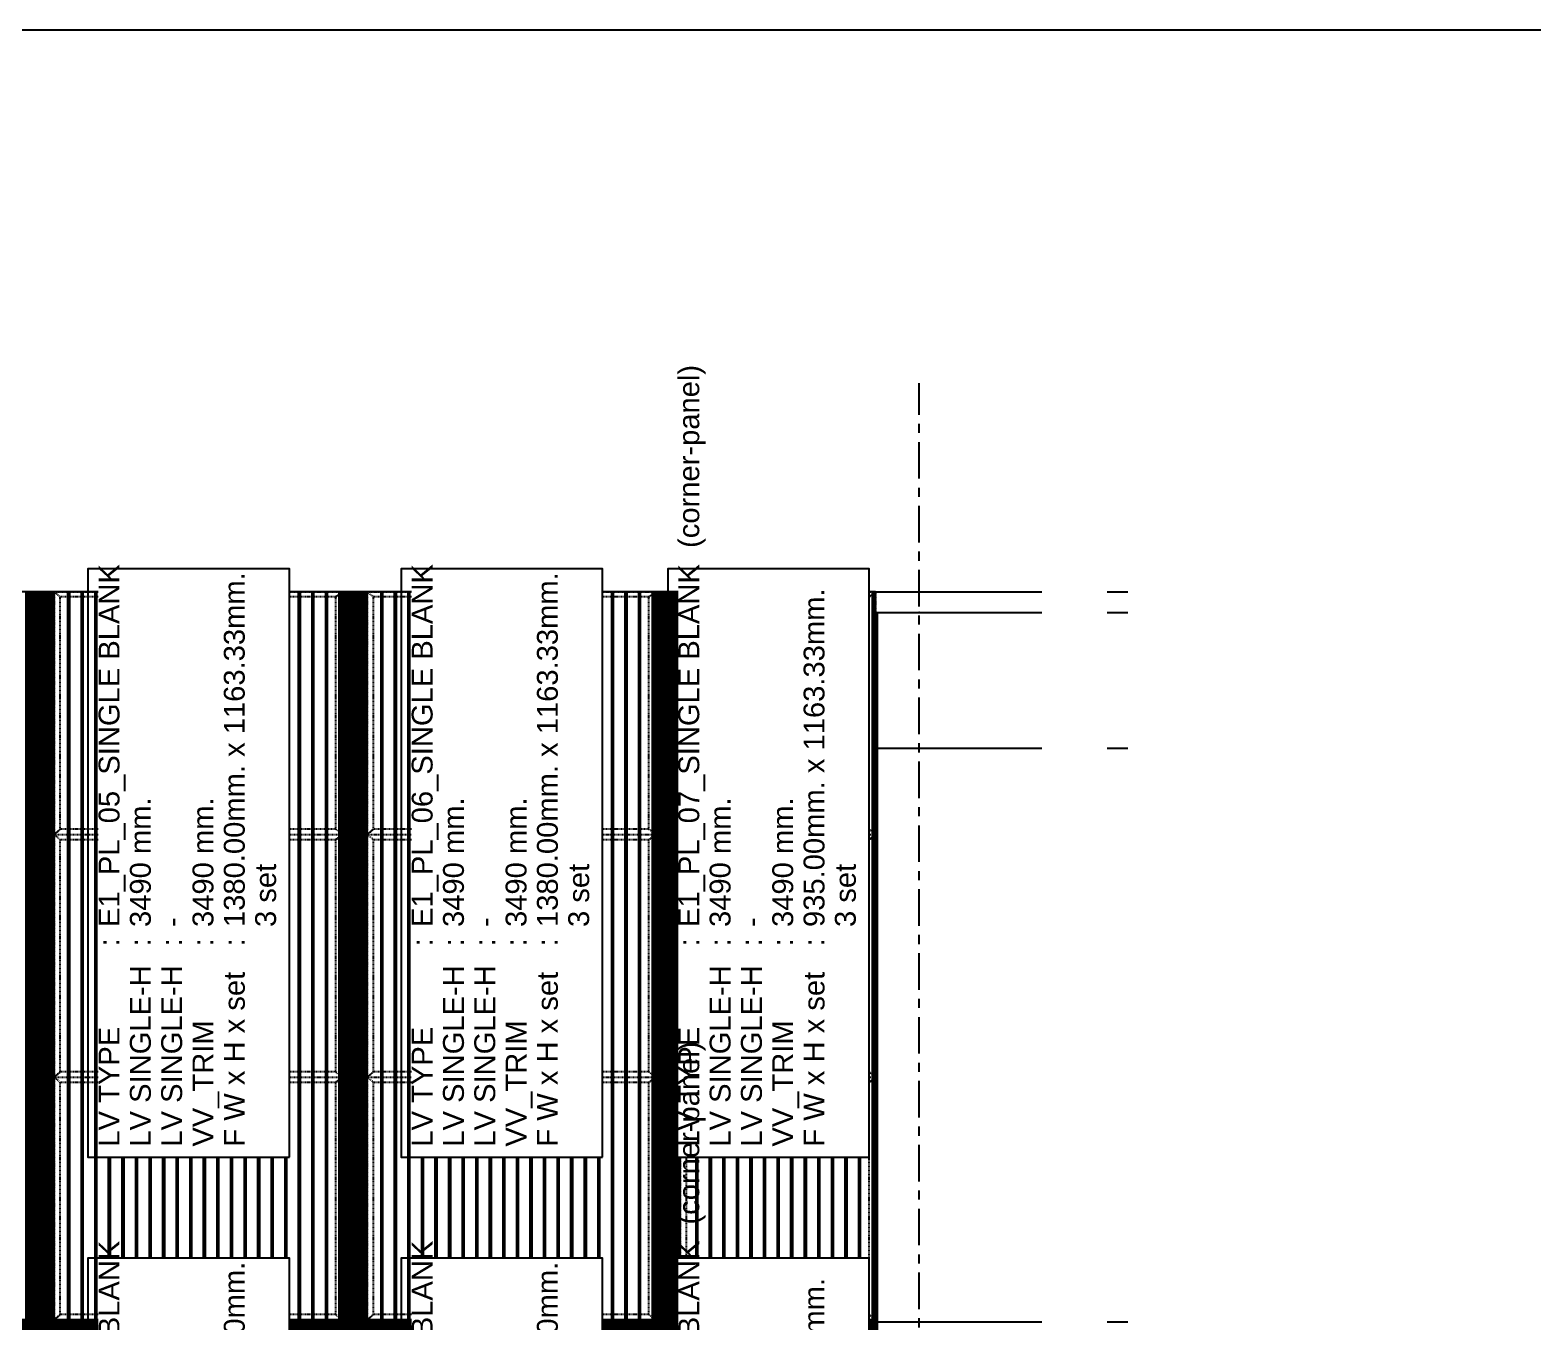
# Model space of a CAD drawing. Header units: millimetres. Extents: x -4391136 to -1798569, y -886572 to -291056.
# Drawn here: x -2420767 to -2413567, y -384490 to -378298 of the extents above; entities that cross this region are included whole.
import ezdxf
from ezdxf.enums import TextEntityAlignment as Align

# ---------------------------------------------------------------- set-up
doc = ezdxf.new("R2010")
doc.units = ezdxf.units.MM
doc.set_wipeout_variables(frame=1)
for name, pattern in [('ACM_Grid2', [9, 6, -1, 1, -1]), ('CENTER', [50.8, 31.75, -6.35, 6.35, -6.35]), ('HIDDEN', [0.375, 0.25, -0.125]), ('HIDDEN2', [4.7625, 3.175, -1.5875]), ('TA_GL_000.70000', [1.925, 0.7, -0.175, 0.175, -0.175, 0.7]), ('TA_GL_005.00000', [13.75, 5, -1.25, 1.25, -1.25, 5]), ('TA_HL_001.00000', [6.5, 3.55, -2.95]), ('Xref-E1-E4$0$E1_Ent2-CRD$0$Dash 1_16_', [317.5, 158.75, -158.75])]:
    doc.linetypes.add(name, pattern=pattern)
for name, color, linetype in [('000 - 0_SYM_DWG_GRID-BUBBLE_MAIN_COLOR_1', 7, 'Continuous'), ('000 - 0_SYM_DWG_GRIDLINE_MAIN_COLOR_251', 7, 'Continuous'), ('000 - GRID', 7, 'CENTER'), ('010 - ASPG_EXTR_MAIN_COLOR_2', 7, 'Continuous'), ('010 - ASPG_EXTR_WIPEOUT_', 7, 'Continuous'), ('010 - ASPG_FRAMING_MAIN_COLOR_1', 7, 'Continuous'), ('010 - ASPG_FRAMING_SUB_COLOR_2', 7, 'Continuous'), ('010 - ASPG_FRAMING_WIPEOUT_', 7, 'Continuous'), ('_[-125x65x6x8', 7, 'Continuous'), ('_PLATE-SC', 7, 'Continuous'), ('_PP-Dim', 7, 'Continuous'), ('_SC -100x100x6x8', 7, 'Continuous'), ('_SC-D1', 7, 'Continuous'), ('G-ANNO-HATCH-G251', 7, 'Continuous'), ('Xref-E1-E4$0$E1_Ent2-CRD$0$_Beam', 7, 'Continuous'), ('Xref-E1-E4$0$E1_Ent2-CRD$0$_Col', 7, 'Continuous'), ('Xref-E1-E4$0$E1_Ent2-CRD$0$A-230-M_FLOOR', 7, 'Continuous'), ('Xref-E1-E4$0$E1_Ent2-CRD$0$A-242-MH_STAIR', 7, 'Xref-E1-E4$0$E1_Ent2-CRD$0$Dash 1_16_')]:
    doc.layers.add(name, color=color, linetype=linetype)
for name, color, linetype, plot in [('000 - ESTIMATE_ASPG_MAIN_COLOR_6', 7, 'Continuous', False), ('000 - ESTIMATE_ASPG_TEXT_COLOR_1', 7, 'Continuous', False), ('000 - ESTIMATE_ASPG_WIPEOUT_', 7, 'Continuous', False), ('000_AREA_ASPG_AREA_HATCH_', 7, 'Continuous', False), ('000_AREA_ASPG_AREA_MAIN_COLOR_1', 7, 'Continuous', False)]:
    doc.layers.add(name, color=color, linetype=linetype, plot=plot)
doc.layers.add('ACM_Line_Grid Line _Existing__Lw2_', color=7, linetype='ACM_Grid2', lineweight=9)
doc.styles.add('_Arial', font='arial.ttf')
doc.styles.add('Arial', font='arial.ttf', dxfattribs={"height": 1500})
doc.styles.add('TA', font='', dxfattribs={"height": 4.5})
doc.styles.get('TA').set_extended_font_data('Cordia New')

# ---------------------------------------------------------------- blocks, each defined once
blk = doc.blocks.new('_PL-01')
at = {"layer": 'G-ANNO-HATCH-G251'}
h = blk.add_hatch(dxfattribs=at)
h.set_pattern_fill('AR-CONC', scale=0.05)
h.set_pattern_definition([(50, (-178564.836, -85577.109), (9.10923345, -0.79695428), [0.9525, -10.4775]), (355, (-178564.836, -85577.109), (-1.76217107, 9.55284226), [0.762, -8.3820292]), (100.4514447, (-178564.077, -85577.176), (7.34706235, 8.7558876), [0.80950044, -8.90451223]), (46.1842, (-178564.836, -85574.569), (13.55395204, -2.1021164), [1.42875, -15.71625]), (96.6355576, (-178563.706, -85574.744), (11.8702067, 12.3713062), [1.2142512, -13.3567804]), (351.184151, (-178564.836, -85574.57), (11.8702067, 12.3713062), [1.1429984, -12.5729866]), (21, (-178563.566, -85575.204), (7.58071956, -5.1132599), [0.9525, -10.4775]), (326, (-178563.566, -85575.204), (3.0901014, 9.2093983), [0.762, -8.382]), (71.451445, (-178562.934, -85575.63), (10.67082096, 4.09613844), [0.80950044, -8.9044969]), (37.5, (-178564.8358, -85577.1093), (0.15443016, 4.227751944), [0, -8.2804, 0, -8.509, 0, -8.41375]), (7.5, (-178564.836, -85577.1093), (3.34098313, 5.00902874), [0, -4.8514, 0, -8.0899, 0, -3.20675]), (327.5, (-178567.668, -85577.1093), (6.77952976, -0.2864372), [0, -3.175, 0, -9.906, 0, -13.1445]), (317.5, (-178568.938, -85577.1093), (7.40645907, 1.27132455), [0, -4.1275, 0, -6.5786, 0, -9.3345])])
h.paths.add_polyline_path([(70, 0), (-70, 0), (-70, -10), (70, -10)])
h = blk.add_hatch(dxfattribs=at)
h.set_pattern_fill('ANSI32', scale=0.5, angle=90)
h.set_pattern_definition([(135, (-178371.5467, -85577.1093), (-3.36759605, -3.36759605), []), (135, (-178371.5467, -85574.8643), (-3.36759605, -3.36759605), [])])
h.paths.add_polyline_path([(70, -10), (-70, -10), (-70, -20), (70, -20)])
at = {"color": 7}
for points in [[(-70, 0), (70, 0), (70, -10), (-70, -10)], [(-70, -10), (70, -10), (70, -20), (-70, -20)]]:
    blk.add_lwpolyline(points, close=True, dxfattribs=at)
at = {"layer": 'ACM_Line_Grid Line _Existing__Lw2_', "color": 7, "lineweight": 20}
blk.add_line((0, 0), (0, -20), dxfattribs=at)
blk = doc.blocks.new('*U1299')
at = {"color": 7}
for p, q in [((-3, 2760.5), (-63, 2760.5)), ((-57.9, 2755.5), (-50, 2755.5)), ((-50, 5.5), (-50, 2755.5)), ((-50, 2755.5), (50, 2755.5)), ((-17.6, 2736.3), (-18.8, 2735.5)), ((-17.6, 2736.3), (-11, 2736.3)), ((-11, 2736.3), (-9.8, 2735.5)), ((-9.8, 2739), (-9.8, 2712)), ((-9.8, 2739), (-8, 2739)), ((-8, 2739), (-8, 2712)), ((-3, 2755.5), (-3, 2760.5)), ((4, 2712), (4, 2739)), ((5.8, 2739), (4, 2739)), ((5.8, 2712), (5.8, 2739)), ((7, 2736.3), (5.8, 2735.5)), ((13.6, 2736.3), (7, 2736.3)), ((13.6, 2736.3), (14.8, 2735.5)), ((22.6, 2736.3), (16, 2736.3)), ((22.6, 2736.3), (23.8, 2735.5)), ((50, 2755.5), (50, 5.5)), ((-24.8, 2732.1), (-24.8, 2718.8)), ((-24.8, 2732.1), (-23.6, 2730.8)), ((-24.8, 2718.8), (-23.6, 2720.1)), ((-22.4, 2732.1), (-23.6, 2730.8)), ((-23.6, 2730.8), (-23.6, 2720.1)), ((-23.6, 2720.1), (-22.4, 2718.8)), ((-22.4, 2732.1), (-21.2, 2730.8)), ((-22.4, 2732.1), (-22.4, 2718.8)), ((-22.4, 2718.8), (-21.2, 2720.1)), ((-20, 2732.1), (-21.2, 2730.8)), ((-21.2, 2730.8), (-21.2, 2720.1)), ((-21.2, 2720.1), (-20, 2718.8)), ((-20, 2732.1), (-18.8, 2730.8)), ((-20, 2732.1), (-20, 2718.8)), ((-20, 2718.8), (-18.8, 2720.2)), ((-18.8, 2735.5), (-18.8, 2715.5)), ((-17.6, 2714.7), (-18.8, 2715.5)), ((-17.6, 2729.1), (-11, 2729.1)), ((-17.6, 2721.9), (-11, 2721.9)), ((-17.6, 2714.7), (-11, 2714.7)), ((-11, 2714.7), (-9.8, 2715.5)), ((-9.8, 2712), (-8, 2712)), ((5.8, 2712), (4, 2712)), ((7, 2714.7), (5.8, 2715.5)), ((13.6, 2729.1), (7, 2729.1)), ((13.6, 2721.9), (7, 2721.9)), ((13.6, 2714.7), (7, 2714.7)), ((13.6, 2714.7), (14.8, 2715.5)), ((14.8, 2715.5), (14.8, 2735.5)), ((22.6, 2729.1), (16, 2729.1)), ((22.6, 2721.9), (16, 2721.9)), ((22.6, 2714.7), (16, 2714.7)), ((22.6, 2714.7), (23.8, 2715.5)), ((23.8, 2715.5), (23.8, 2735.5)), ((25, 2732.1), (23.8, 2730.8)), ((25, 2718.8), (23.8, 2720.2)), ((26.2, 2730.8), (25, 2732.1)), ((25, 2718.8), (25, 2732.1)), ((25, 2718.8), (26.2, 2720.2)), ((27.4, 2732.1), (26.2, 2730.8)), ((26.2, 2720.2), (26.2, 2730.8)), ((27.4, 2718.8), (26.2, 2720.2)), ((28.6, 2730.8), (27.4, 2732.1)), ((27.4, 2718.8), (27.4, 2732.1)), ((27.4, 2718.8), (28.6, 2720.2)), ((29.8, 2732.1), (28.6, 2730.8)), ((28.6, 2730.8), (28.6, 2720.2)), ((29.8, 2718.8), (28.6, 2720.2)), ((29.8, 2718.8), (29.8, 2732.1)), ((-3, 0.5), (-63, 0.5)), ((-57.9, 5.5), (-50, 5.5)), ((-50, 5.5), (50, 5.5)), ((-24.8, 28.8), (-24.8, 42.1)), ((-24.8, 42.1), (-23.6, 40.8)), ((-24.8, 28.8), (-23.6, 30.2)), ((-23.6, 40.8), (-22.4, 42.1)), ((-23.6, 30.2), (-23.6, 40.8)), ((-22.4, 28.8), (-23.6, 30.2)), ((-22.4, 42.1), (-21.2, 40.8)), ((-22.4, 28.8), (-22.4, 42.1)), ((-22.4, 28.8), (-21.2, 30.2)), ((-21.2, 40.8), (-20, 42.1)), ((-21.2, 30.2), (-21.2, 40.8)), ((-20, 28.8), (-21.2, 30.2)), ((-20, 42.1), (-18.8, 40.8)), ((-20, 28.8), (-20, 42.1)), ((-20, 28.8), (-18.8, 30.2)), ((-17.6, 46.3), (-18.8, 45.5)), ((-18.8, 25.5), (-18.8, 45.5)), ((-17.6, 24.7), (-18.8, 25.5)), ((-17.6, 46.3), (-11, 46.3)), ((-17.6, 39.1), (-11, 39.1)), ((-17.6, 31.9), (-11, 31.9)), ((-17.6, 24.7), (-11, 24.7)), ((-11, 46.3), (-9.8, 45.5)), ((-11, 24.7), (-9.8, 25.5)), ((-9.8, 22), (-9.8, 49)), ((-9.8, 49), (-8, 49)), ((-9.8, 22), (-8, 22)), ((-8, 22), (-8, 49)), ((-3, 5.5), (-3, 0.5)), ((4, 49), (4, 22)), ((5.8, 49), (4, 49)), ((5.8, 22), (4, 22)), ((5.8, 49), (5.8, 22)), ((7, 46.3), (5.8, 45.5)), ((7, 24.7), (5.8, 25.5)), ((13.6, 46.3), (7, 46.3)), ((13.6, 39.1), (7, 39.1)), ((13.6, 31.9), (7, 31.9)), ((13.6, 24.7), (7, 24.7)), ((13.6, 46.3), (14.8, 45.5)), ((13.6, 24.7), (14.8, 25.5)), ((14.8, 45.5), (14.8, 25.5)), ((22.6, 46.3), (16, 46.3)), ((22.6, 39.1), (16, 39.1)), ((22.6, 31.9), (16, 31.9)), ((22.6, 24.7), (16, 24.7)), ((22.6, 46.3), (23.8, 45.5)), ((22.6, 24.7), (23.8, 25.5)), ((23.8, 45.5), (23.8, 25.5)), ((25, 42.1), (23.8, 40.8)), ((25, 28.8), (23.8, 30.2)), ((25, 42.1), (26.2, 40.8)), ((25, 42.1), (25, 28.8)), ((26.2, 30.1), (25, 28.8)), ((27.4, 42.1), (26.2, 40.8)), ((26.2, 40.8), (26.2, 30.1)), ((27.4, 28.8), (26.2, 30.1)), ((27.4, 42.1), (28.6, 40.8)), ((27.4, 42.1), (27.4, 28.8)), ((28.6, 30.1), (27.4, 28.8)), ((29.8, 42.1), (28.6, 40.8)), ((28.6, 30.1), (28.6, 40.8)), ((29.8, 28.8), (28.6, 30.1)), ((29.8, 42.1), (29.8, 28.8))]:
    blk.add_line(p, q, dxfattribs=at)
at = {"color": 7, "linetype": 'HIDDEN'}
for p, q in [((-8, 2750.5), (-8, 2705.6)), ((-3, 2755.5), (-3, 5.5)), ((3, 5.5), (3, 2755.5)), ((-8, 10.5), (-8, 55.3))]:
    blk.add_line(p, q, dxfattribs=at)
at = {"color": 7}
for points in [[(-17.6, 2736.3, 0.325), (-17.6, 2729.1, 0.325), (-17.6, 2721.9, 0.325), (-17.6, 2714.7, 0.325)], [(-11, 2736.3, -0.325), (-11, 2729.1, -0.325), (-11, 2721.9, -0.325), (-11, 2714.7, -0.325)], [(7, 2714.7, -0.325), (7, 2721.9, -0.325), (7, 2729.1, -0.325), (7, 2736.3, -0.325)], [(13.6, 2714.7, 0.325), (13.6, 2721.9, 0.325), (13.6, 2729.1, 0.325), (13.6, 2736.3, 0.325)], [(22.6, 2714.7, 0.325), (22.6, 2721.9, 0.325), (22.6, 2729.1, 0.325), (22.6, 2736.3, 0.325)], [(-17.6, 24.7, -0.325), (-17.6, 31.9, -0.325), (-17.6, 39.1, -0.325), (-17.6, 46.3, -0.325)], [(-11, 24.7, 0.325), (-11, 31.9, 0.325), (-11, 39.1, 0.325), (-11, 46.3, 0.325)], [(7, 46.3, 0.325), (7, 39.1, 0.325), (7, 31.9, 0.325), (7, 24.7, 0.325)], [(13.6, 46.3, -0.325), (13.6, 39.1, -0.325), (13.6, 31.9, -0.325), (13.6, 24.7, -0.325)], [(22.6, 46.3, -0.325), (22.6, 39.1, -0.325), (22.6, 31.9, -0.325), (22.6, 24.7, -0.325)]]:
    blk.add_lwpolyline(points, format="xyb", dxfattribs=at)
for points in [[(16, 2736.3, 0.325), (16, 2729.1, 0.325), (16, 2721.9, 0.325), (16, 2714.7), (14.8, 2715.5), (14.8, 2735.5)], [(16, 24.7, -0.325), (16, 31.9, -0.325), (16, 39.1, -0.325), (16, 46.3), (14.8, 45.5), (14.8, 25.5)]]:
    blk.add_lwpolyline(points, format="xyb", close=True, dxfattribs=at)
for centre, radius, start, end in [((-57.2, 2761.4), 5.91, 188.47924, 263.15021), ((-18.3, 2725.5), 9.29, 134.32225, 225.67775), ((71.5, 2721.4), 47.7, 178.49035, 181.50965), ((23.3, 2725.5), 9.29, 314.32225, 45.67775), ((-57.2, -0.4), 5.91, 96.84979, 171.52076), ((-18.3, 35.5), 9.29, 134.32225, 225.67775), ((71.5, 39.5), 47.7, 178.49035, 181.50965), ((23.3, 35.5), 9.29, 314.32225, 45.67775)]:
    blk.add_arc(centre, radius, start, end, dxfattribs=at)
at = {"color": 7, "linetype": 'HIDDEN'}
for centre, radius, start, end in [((-13, 2750.5), 5, 0, 90), ((-2.1, 2706.3), 5.91, 186.84979, 261.52076), ((-13, 10.5), 5, 270, 0), ((-2.1, 54.6), 5.91, 98.47924, 173.15021)]:
    blk.add_arc(centre, radius, start, end, dxfattribs=at)
at = {"layer": 'Defpoints', "color": 7}
blk.add_line((0, 2760.5), (0, 0.5), dxfattribs=at)
blk = doc.blocks.new('*U1504')
at = {"color": 7, "linetype": 'HIDDEN2', "ltscale": 0.5}
blk.add_line((-6944.3, -26.5), (-16249.2, -26.5), dxfattribs=at)
at = {"color": 7}
blk.add_lwpolyline([(-6944.3, 32.5), (-16249.2, 32.5), (-16249.2, -32.5), (-6944.3, -32.5)], close=True, dxfattribs=at)
blk = doc.blocks.new('*U1498')
at = {"color": 7, "linetype": 'HIDDEN2', "ltscale": 0.5}
blk.add_line((-6944.3, -26.5), (-16249.2, -26.5), dxfattribs=at)
at = {"color": 7}
blk.add_lwpolyline([(-6944.3, 32.5), (-16249.2, 32.5), (-16249.2, -32.5), (-6944.3, -32.5)], close=True, dxfattribs=at)
blk = doc.blocks.new('*U1499')
at = {"color": 7, "linetype": 'HIDDEN2', "ltscale": 0.5}
blk.add_line((-6944.3, -26.5), (-16249.2, -26.5), dxfattribs=at)
at = {"color": 7}
blk.add_lwpolyline([(-6944.3, 32.5), (-16249.2, 32.5), (-16249.2, -32.5), (-6944.3, -32.5)], close=True, dxfattribs=at)
blk = doc.blocks.new('_SC-D1')
at = {"color": 7}
blk.add_line((3, -36), (-3, -36), dxfattribs=at)
for points in [[(-50, 0), (50, 0), (50, -6), (-50, -6)], [(-3, -6), (3, -6), (3, -106), (-3, -106)]]:
    blk.add_lwpolyline(points, close=True, dxfattribs=at)
blk = doc.blocks.new('W-1-PP17-ENT2_REV00_20260528-110925_ELEVATION_1_')
at = {"layer": 'Xref-E1-E4$0$E1_Ent2-CRD$0$_Beam', "color": 7, "lineweight": -3}
for p, q in [((-500, 114740), (-9905, 114740)), ((-500, 114140), (-9905, 114140)), ((-4160, 111340), (-9905, 111340))]:
    blk.add_line(p, q, dxfattribs=at)
at = {"layer": 'Xref-E1-E4$0$E1_Ent2-CRD$0$_Col', "color": 7, "lineweight": -3}
blk.add_line((-500, 114740), (-200, 114740), dxfattribs=at)
blk.add_lwpolyline([(-500, 114740), (-500, 106090), (-200, 106090), (-200, 114740)], dxfattribs=at)
at = {"layer": 'Xref-E1-E4$0$E1_Ent2-CRD$0$A-230-M_FLOOR', "color": 7, "lineweight": -3}
for p, q in [((-4160, 111340), (-4160, 111690)), ((-4160, 111690), (-2565, 111690)), ((-2565, 111690), (-4160, 111690)), ((-2565, 111690), (-2565, 111340)), ((-4160, 111340), (-500, 111340))]:
    blk.add_line(p, q, dxfattribs=at)
at = {"layer": 'Xref-E1-E4$0$E1_Ent2-CRD$0$A-242-MH_STAIR', "color": 7, "lineweight": -3}
for p, q in [((-2565, 111755), (-2565, 111690)), ((-2565, 111755), (-2285, 111755)), ((-2285, 111580), (-2285, 111755)), ((-2565, 111690), (-2565, 111401.2)), ((-2285, 111580), (-2005, 111580)), ((-2005, 111405), (-2005, 111580)), ((-2565, 111401.2), (-2467, 111340)), ((-2005, 111405), (-1811, 111405)), ((-1811, 111405), (-1725, 111405)), ((-1725, 111340), (-1725, 111405)), ((-2000, 110740), (-2000, 111340)), ((-1700, 111340), (-1700, 110740))]:
    blk.add_line(p, q, dxfattribs=at)
at = {"layer": '_[-125x65x6x8', "color": 7}
for name, p in [('*U1504', (6394.3, 113740)), ('*U1498', (6394.3, 112740)), ('*U1499', (6394.3, 111740))]:
    blk.add_blockref(name, p, dxfattribs=at)
at = {"layer": '_PLATE-SC', "color": 7}
for p in [(-3735, 114140), (-800, 114140)]:
    blk.add_blockref('_PL-01', p, dxfattribs=at)
at = {"layer": '_PLATE-SC', "color": 7, "xscale": -1, "rotation": 180}
for p in [(-3735, 111340), (-800, 111340)]:
    blk.add_blockref('_PL-01', p, dxfattribs=at)
at = {"layer": '_SC -100x100x6x8', "color": 7}
for p in [(-3735, 111359.5), (-800, 111359.5)]:
    blk.add_blockref('*U1299', p, dxfattribs=at)
at = {"layer": '_SC-D1', "color": 7}
for p in [(-3735, 113707.5), (-800, 113707.5), (-3735, 112707.5), (-800, 112707.5), (-3735, 111707.5), (-800, 111707.5)]:
    blk.add_blockref('_SC-D1', p, dxfattribs=at)
blk = doc.blocks.new('*U1519')
at = {"layer": '000 - 0_SYM_DWG_GRIDLINE_MAIN_COLOR_251', "color": 7, "linetype": 'ByBlock', "ltscale": 5}
blk.add_line((20, 0), (-232, 0), dxfattribs=at)
at = {"layer": '000 - 0_SYM_DWG_GRIDLINE_MAIN_COLOR_251', "color": 7}
blk.add_point((-212, 0), dxfattribs=at)
at = {"color": 7, "style": 'TA', "flags": 1}
blk.add_attdef('LOCATION', (6, -6), '', height=4.5, rotation=270, dxfattribs=at)
blk = doc.blocks.new('*U2079')
at = {"layer": '000 - 0_SYM_DWG_GRIDLINE_MAIN_COLOR_251', "color": 7, "linetype": 'ByBlock', "ltscale": 5}
blk.add_line((20, 0), (-295.4, 0), dxfattribs=at)
at = {"layer": '000 - 0_SYM_DWG_GRIDLINE_MAIN_COLOR_251', "color": 7}
blk.add_point((-275.4, 0), dxfattribs=at)
at = {"color": 7, "style": 'TA', "flags": 1}
blk.add_attdef('LOCATION', (6, -6), '', height=4.5, rotation=270, dxfattribs=at)
at = {"layer": '000 - 0_SYM_DWG_GRID-BUBBLE_MAIN_COLOR_1', "color": 7, "style": 'Arial'}
blk.add_attdef('GRID-HEAD', text='', height=4, rotation=90, dxfattribs=at).set_placement((41.25, 0), align=Align.MIDDLE_CENTER)
blk = doc.blocks.new('W-1-PP17-ENT2_REV00_20260528-110925_ELEVATION_1_DIMS')
at = {"layer": '000 - 0_SYM_DWG_GRIDLINE_MAIN_COLOR_251', "color": 7, "linetype": 'TA_GL_005.00000', "xscale": 50, "yscale": 50, "zscale": 50, "rotation": 180}
for p in [(-10600, 114840), (-10600, 114740), (-10600, 114090), (-10600, 111340)]:
    blk.add_blockref('*U1519', p, dxfattribs=at)
at = {"layer": '000 - GRID', "color": 7, "linetype": 'TA_GL_000.70000', "xscale": 50.00000000000038, "yscale": 50.00000000000038, "zscale": 50.00000000000038, "rotation": 270}
blk.add_blockref('*U2079', (0, 101070), dxfattribs=at)
blk = doc.blocks.new('A$Cbc3bdfda')
at = {"layer": '_PP-Dim', "color": 7}
blk.add_lwpolyline([(0, -400), (775, -400), (775, 0), (0, 0)], close=True, dxfattribs=at)
blk = doc.blocks.new('*U2053')
at = {"color": 7}
blk.add_wipeout([(-75, -50), (10109, -50), (10109, -40), (-75, -40)], dxfattribs=at).dxf.layer = '010 - ASPG_FRAMING_WIPEOUT_'
at = {"layer": '010 - ASPG_FRAMING_MAIN_COLOR_1', "color": 7}
blk.add_lwpolyline([(-75, -50), (10109, -50), (10109, -40), (-75, -40)], close=True, dxfattribs=at)
blk = doc.blocks.new('*U2044')
at = {"color": 7}
blk.add_wipeout([(50, 0), (1450, 0), (1450, 3490), (50, 3490)], dxfattribs=at).dxf.layer = '010 - ASPG_EXTR_WIPEOUT_'
at = {"layer": '010 - ASPG_EXTR_MAIN_COLOR_2', "color": 7}
for points in [[(125, 0), (135.2, 0), (135.2, 3490), (125, 3490)], [(190, 0), (200.2, 0), (200.2, 3490), (190, 3490)], [(255, 0), (265.2, 0), (265.2, 3490), (255, 3490)], [(320, 0), (330.2, 0), (330.2, 3490), (320, 3490)], [(385, 0), (395.2, 0), (395.2, 3490), (385, 3490)], [(450, 0), (460.2, 0), (460.2, 3490), (450, 3490)], [(515, 0), (525.2, 0), (525.2, 3490), (515, 3490)], [(580, 0), (590.2, 0), (590.2, 3490), (580, 3490)], [(645, 0), (655.2, 0), (655.2, 3490), (645, 3490)], [(710, 0), (720.2, 0), (720.2, 3490), (710, 3490)], [(775, 0), (785.2, 0), (785.2, 3490), (775, 3490)], [(840, 0), (850.2, 0), (850.2, 3490), (840, 3490)], [(905, 0), (915.2, 0), (915.2, 3490), (905, 3490)], [(970, 0), (980.2, 0), (980.2, 3490), (970, 3490)], [(1035, 0), (1045.2, 0), (1045.2, 3490), (1035, 3490)], [(1100, 0), (1110.2, 0), (1110.2, 3490), (1100, 3490)], [(1165, 0), (1175.2, 0), (1175.2, 3490), (1165, 3490)], [(1230, 0), (1240.2, 0), (1240.2, 3490), (1230, 3490)], [(1295, 0), (1305.2, 0), (1305.2, 3490), (1295, 3490)], [(1360, 0), (1370.2, 0), (1370.2, 3490), (1360, 3490)]]:
    blk.add_lwpolyline(points, close=True, dxfattribs=at)
at = {"layer": '010 - ASPG_FRAMING_SUB_COLOR_2', "color": 7}
blk.add_lwpolyline([(50, 0), (1450, 0), (1450, 3490), (50, 3490)], close=True, dxfattribs=at)
at = {"color": 7}
for points in [[(-50, 0), (50, 0), (50, 3490), (-50, 3490)], [(1450, 0), (1550, 0), (1550, 3490), (1450, 3490)]]:
    blk.add_wipeout(points, dxfattribs=at).dxf.layer = '010 - ASPG_EXTR_WIPEOUT_'
at = {"layer": '010 - ASPG_EXTR_MAIN_COLOR_2', "color": 7}
blk.add_lwpolyline([(1425, 0), (1435.2, 0), (1435.2, 3490), (1425, 3490)], close=True, dxfattribs=at)
at = {"layer": '010 - ASPG_FRAMING_MAIN_COLOR_1', "color": 7}
for points in [[(-50, 0), (-40, 0), (-40, 3490), (-50, 3490)], [(40, 0), (50, 0), (50, 3490), (40, 3490)], [(1450, 0), (1460, 0), (1460, 3490), (1450, 3490)], [(1540, 0), (1550, 0), (1550, 3490), (1540, 3490)]]:
    blk.add_lwpolyline(points, close=True, dxfattribs=at)
at = {"layer": '010 - ASPG_FRAMING_SUB_COLOR_2', "color": 7}
for points in [[(-50, 0), (50, 0), (50, 3490), (-50, 3490)], [(1450, 0), (1550, 0), (1550, 3490), (1450, 3490)]]:
    blk.add_lwpolyline(points, close=True, dxfattribs=at)
blk = doc.blocks.new('*U2058')
at = {"color": 7}
blk.add_wipeout([(50, 0), (995, 0), (995, 3490), (50, 3490)], dxfattribs=at).dxf.layer = '010 - ASPG_EXTR_WIPEOUT_'
at = {"layer": '010 - ASPG_EXTR_MAIN_COLOR_2', "color": 7}
for points in [[(134, 0), (144.2, 0), (144.2, 3490), (134, 3490)], [(199, 0), (209.2, 0), (209.2, 3490), (199, 3490)], [(264, 0), (274.2, 0), (274.2, 3490), (264, 3490)], [(329, 0), (339.2, 0), (339.2, 3490), (329, 3490)], [(394, 0), (404.2, 0), (404.2, 3490), (394, 3490)], [(459, 0), (469.2, 0), (469.2, 3490), (459, 3490)], [(524, 0), (534.2, 0), (534.2, 3490), (524, 3490)], [(589, 0), (599.2, 0), (599.2, 3490), (589, 3490)], [(654, 0), (664.2, 0), (664.2, 3490), (654, 3490)], [(719, 0), (729.2, 0), (729.2, 3490), (719, 3490)], [(784, 0), (794.2, 0), (794.2, 3490), (784, 3490)], [(849, 0), (859.2, 0), (859.2, 3490), (849, 3490)], [(914, 0), (924.2, 0), (924.2, 3490), (914, 3490)], [(979, 0), (989.2, 0), (989.2, 3490), (979, 3490)]]:
    blk.add_lwpolyline(points, close=True, dxfattribs=at)
at = {"layer": '010 - ASPG_FRAMING_SUB_COLOR_2', "color": 7}
blk.add_lwpolyline([(50, 0), (995, 0), (995, 3490), (50, 3490)], close=True, dxfattribs=at)
at = {"color": 7}
blk.add_wipeout([(-50, 0), (50, 0), (50, 3490), (-50, 3490)], dxfattribs=at).dxf.layer = '010 - ASPG_EXTR_WIPEOUT_'
at = {"layer": '010 - ASPG_FRAMING_MAIN_COLOR_1', "color": 7}
for points in [[(-50, 0), (-40, 0), (-40, 3490), (-50, 3490)], [(40, 0), (50, 0), (50, 3490), (40, 3490)]]:
    blk.add_lwpolyline(points, close=True, dxfattribs=at)
at = {"layer": '010 - ASPG_FRAMING_SUB_COLOR_2', "color": 7}
blk.add_lwpolyline([(-50, 0), (50, 0), (50, 3490), (-50, 3490)], close=True, dxfattribs=at)
blk = doc.blocks.new('*U2376')
at = {"layer": '010 - ASPG_FRAMING_MAIN_COLOR_1', "color": 7, "linetype": 'ByBlock'}
for points in [[(0, 0), (0, 1380), (25, 1350), (25, 30), (0, 0)], [(1163.3, 1380), (0, 1380), (25, 1350), (1138.3, 1350)], [(1163.3, 0), (1163.3, 1380), (1138.3, 1350), (1138.3, 30), (1163.3, 0)], [(25, 30), (1138.3, 30), (1163.3, 0), (0, 0), (25, 30)]]:
    blk.add_lwpolyline(points, close=True, dxfattribs=at)
blk = doc.blocks.new('*U2377')
at = {"layer": '010 - ASPG_FRAMING_MAIN_COLOR_1', "color": 7, "linetype": 'ByBlock'}
for points in [[(0, 0), (0, 935), (25, 905), (25, 30), (0, 0)], [(1163.3, 935), (0, 935), (25, 905), (1138.3, 905)], [(1163.3, 0), (1163.3, 935), (1138.3, 905), (1138.3, 30), (1163.3, 0)], [(25, 30), (1138.3, 30), (1163.3, 0), (0, 0), (25, 30)]]:
    blk.add_lwpolyline(points, close=True, dxfattribs=at)
blk = doc.blocks.new('*U2188')
at = {"layer": '010 - ASPG_FRAMING_MAIN_COLOR_1', "color": 7, "linetype": 'ByBlock'}
for points in [[(0, 0), (0, 935), (25, 905), (25, 30), (0, 0)], [(1163.3, 935), (0, 935), (25, 905), (1138.3, 905)], [(1163.3, 0), (1163.3, 935), (1138.3, 905), (1138.3, 30), (1163.3, 0)], [(25, 30), (1138.3, 30), (1163.3, 0), (0, 0), (25, 30)]]:
    blk.add_lwpolyline(points, close=True, dxfattribs=at)
blk = doc.blocks.new('A$Cd3cf6656')
at = {"color": 7}
blk.add_wipeout([(-964.7, -457.4), (1855.6, -457.4), (1855.6, 457.4), (-964.7, 457.4)], dxfattribs=at).dxf.layer = '000 - ESTIMATE_ASPG_WIPEOUT_'
at = {"layer": '000 - ESTIMATE_ASPG_MAIN_COLOR_6', "color": 7}
blk.add_lwpolyline([(-964.7, -457.4), (1855.6, -457.4), (1855.6, 507.4), (-964.7, 507.4)], close=True, dxfattribs=at)
at = {"layer": '000 - ESTIMATE_ASPG_TEXT_COLOR_1', "color": 7, "style": '_Arial'}
for s, p in [('LV TYPE', (-914.7, 356.5)), (':', (45, 356.5)), ('LV SINGLE-H', (-914.7, 206.5)), (':', (45, 206.5)), ('LV SINGLE-H', (-914.7, 56.5)), (':', (45, 56.5)), ('VV_TRIM', (-914.7, -93.5)), (':', (45, -93.5)), ('F W x H x set', (-914.7, -243.5)), (':', (45, -243.5))]:
    blk.add_text(s, height=100, dxfattribs=at).set_placement(p)
for tag, p in [('LV_TYPE_VAL', (138.1, 356.5)), ('LV_SIN-H_VAL', (138.1, 206.5)), ('LV_DOU-H_VAL', (138.1, 56.5)), ('V-TRIM_VAL', (138.1, -93.5)), ('FRAME_VAL', (138.1, -243.5)), ('FRAME_SET', (138.1, -393.5))]:
    blk.add_attdef(tag, p, '', height=100, dxfattribs=at)
blk = doc.blocks.new('*U2672')
at = {"layer": '000_AREA_ASPG_AREA_HATCH_', "transparency": 33554539}
h = blk.add_hatch(dxfattribs=at)
h.set_pattern_fill('ANSI31')
h.set_pattern_definition([(45, (-24.4354, 3464.1105), (-2.245064, 2.245064), [])])
h.paths.add_polyline_path([(-60, 0), (60, 0), (60, 3490), (-60, 3490)])
at = {"layer": '000_AREA_ASPG_AREA_MAIN_COLOR_1', "color": 7}
blk.add_lwpolyline([(-60, 0), (60, 0), (60, 3490), (-60, 3490)], close=True, dxfattribs=at)
blk = doc.blocks.new('*U2675')
at = {"layer": '000_AREA_ASPG_AREA_HATCH_', "transparency": 33554539}
h = blk.add_hatch(dxfattribs=at)
h.set_pattern_fill('ANSI31')
h.set_pattern_definition([(45, (-24.4354, 10083.1105), (-2.245064, 2.245064), [])])
h.paths.add_polyline_path([(-60, 0), (60, 0), (60, 10109), (-60, 10109)])
at = {"layer": '000_AREA_ASPG_AREA_MAIN_COLOR_1', "color": 7}
blk.add_lwpolyline([(-60, 0), (60, 0), (60, 10109), (-60, 10109)], close=True, dxfattribs=at)

msp = doc.modelspace()

# ---------------------------------------------------------------- block references
at = {"color": 7}
for name in ['W-1-PP17-ENT2_REV00_20260528-110925_ELEVATION_1_DIMS', 'W-1-PP17-ENT2_REV00_20260528-110925_ELEVATION_1_']:
    msp.add_blockref(name, (-2416507, -495830.4), dxfattribs=at)
at = {"layer": '_PP-Dim', "color": 7, "xscale": 50, "yscale": 50, "zscale": 50}
msp.add_blockref('A$Cbc3bdfda', (-2433241.6, -378297.9), dxfattribs=at)

# ---------------------------------------------------------------- next in the draw order: block references
at = {"color": 7, "xscale": -1, "rotation": 180}
msp.add_blockref('*U2053', (-2426826, -384540.4), dxfattribs=at)

# ---------------------------------------------------------------- next in the draw order: block references
at = {"color": 7}
for p in [(-2422212, -384480.4), (-2419212, -384480.4)]:
    msp.add_blockref('*U2044', p, dxfattribs=at)

# ---------------------------------------------------------------- next in the draw order: block references
for name, p in [('*U2044', (-2420712, -384480.4)), ('*U2058', (-2417712, -384480.4))]:
    msp.add_blockref(name, p, dxfattribs=at)

# ---------------------------------------------------------------- next in the draw order: block references
for p in [(-2420712, -384480.4), (-2419212, -384480.4), (-2417712, -384480.4)]:
    msp.add_blockref('*U2672', p, dxfattribs=at)
at = {"color": 7, "linetype": 'TA_HL_001.00000', "yscale": -1, "rotation": 90}
for name, p in [('*U2376', (-2420652, -382153.8)), ('*U2376', (-2419152, -382153.8)), ('*U2188', (-2417652, -382153.8)), ('*U2376', (-2420652, -383317.1)), ('*U2376', (-2419152, -383317.1)), ('*U2377', (-2417652, -383317.1)), ('*U2376', (-2420652, -384480.4)), ('*U2376', (-2419152, -384480.4)), ('*U2377', (-2417652, -384480.4))]:
    msp.add_blockref(name, p, dxfattribs=at)
at = {"color": 7, "xscale": -1, "yscale": -1, "rotation": 90}
msp.add_blockref('*U2675', (-2426826, -384540.4), dxfattribs=at)

# ---------------------------------------------------------------- next in the draw order: block references
at = {"color": 7, "rotation": 90}
for p, values in [((-2417204.5, -382735.4), {'LV_TYPE_VAL': 'E1_PL_07_SINGLE BLANK  (corner-panel)', 'LV_SIN-H_VAL': '3490 mm. ', 'LV_DOU-H_VAL': '-', 'V-TRIM_VAL': '3490 mm.', 'FRAME_VAL': '935.00mm. x 1163.33mm.', 'FRAME_SET': '3 set'}), ((-2419982, -382735.4), {'LV_TYPE_VAL': 'E1_PL_05_SINGLE BLANK', 'LV_SIN-H_VAL': '3490 mm. ', 'LV_DOU-H_VAL': '-', 'V-TRIM_VAL': '3490 mm.', 'FRAME_VAL': '1380.00mm. x 1163.33mm.', 'FRAME_SET': '3 set'}), ((-2418482, -382735.4), {'LV_TYPE_VAL': 'E1_PL_06_SINGLE BLANK', 'LV_SIN-H_VAL': '3490 mm. ', 'LV_DOU-H_VAL': '-', 'V-TRIM_VAL': '3490 mm.', 'FRAME_VAL': '1380.00mm. x 1163.33mm.', 'FRAME_SET': '3 set'}), ((-2419982, -386040.4), {'LV_TYPE_VAL': 'E1_PL_12_DOUBLE BLANK', 'LV_SIN-H_VAL': '2880 mm. ', 'LV_DOU-H_VAL': '2780 mm. ', 'V-TRIM_VAL': '2880 mm.', 'FRAME_VAL': '1380.00mm. x 1440.00mm.', 'FRAME_SET': '2 set'}), ((-2418482, -386040.4), {'LV_TYPE_VAL': 'E1_PL_13_DOUBLE BLANK', 'LV_SIN-H_VAL': '2880 mm. ', 'LV_DOU-H_VAL': '2780 mm. ', 'V-TRIM_VAL': '2880 mm.', 'FRAME_VAL': '1380.00mm. x 1440.00mm.', 'FRAME_SET': '2 set'})]:
    msp.add_blockref('A$Cd3cf6656', p, dxfattribs=at).add_auto_attribs(values)

# ---------------------------------------------------------------- next in the draw order: block references
msp.add_blockref('A$Cd3cf6656', (-2417204.5, -386040.4), dxfattribs=at).add_auto_attribs({'LV_TYPE_VAL': 'E1_PL_14_DOUBLE BLANK  (corner-panel)', 'LV_SIN-H_VAL': '2880 mm. ', 'LV_DOU-H_VAL': '2780 mm. ', 'V-TRIM_VAL': '2880 mm.', 'FRAME_VAL': '935.00mm. x 1440.00mm.', 'FRAME_SET': '2 set'})

doc.saveas('drawing.dxf')
